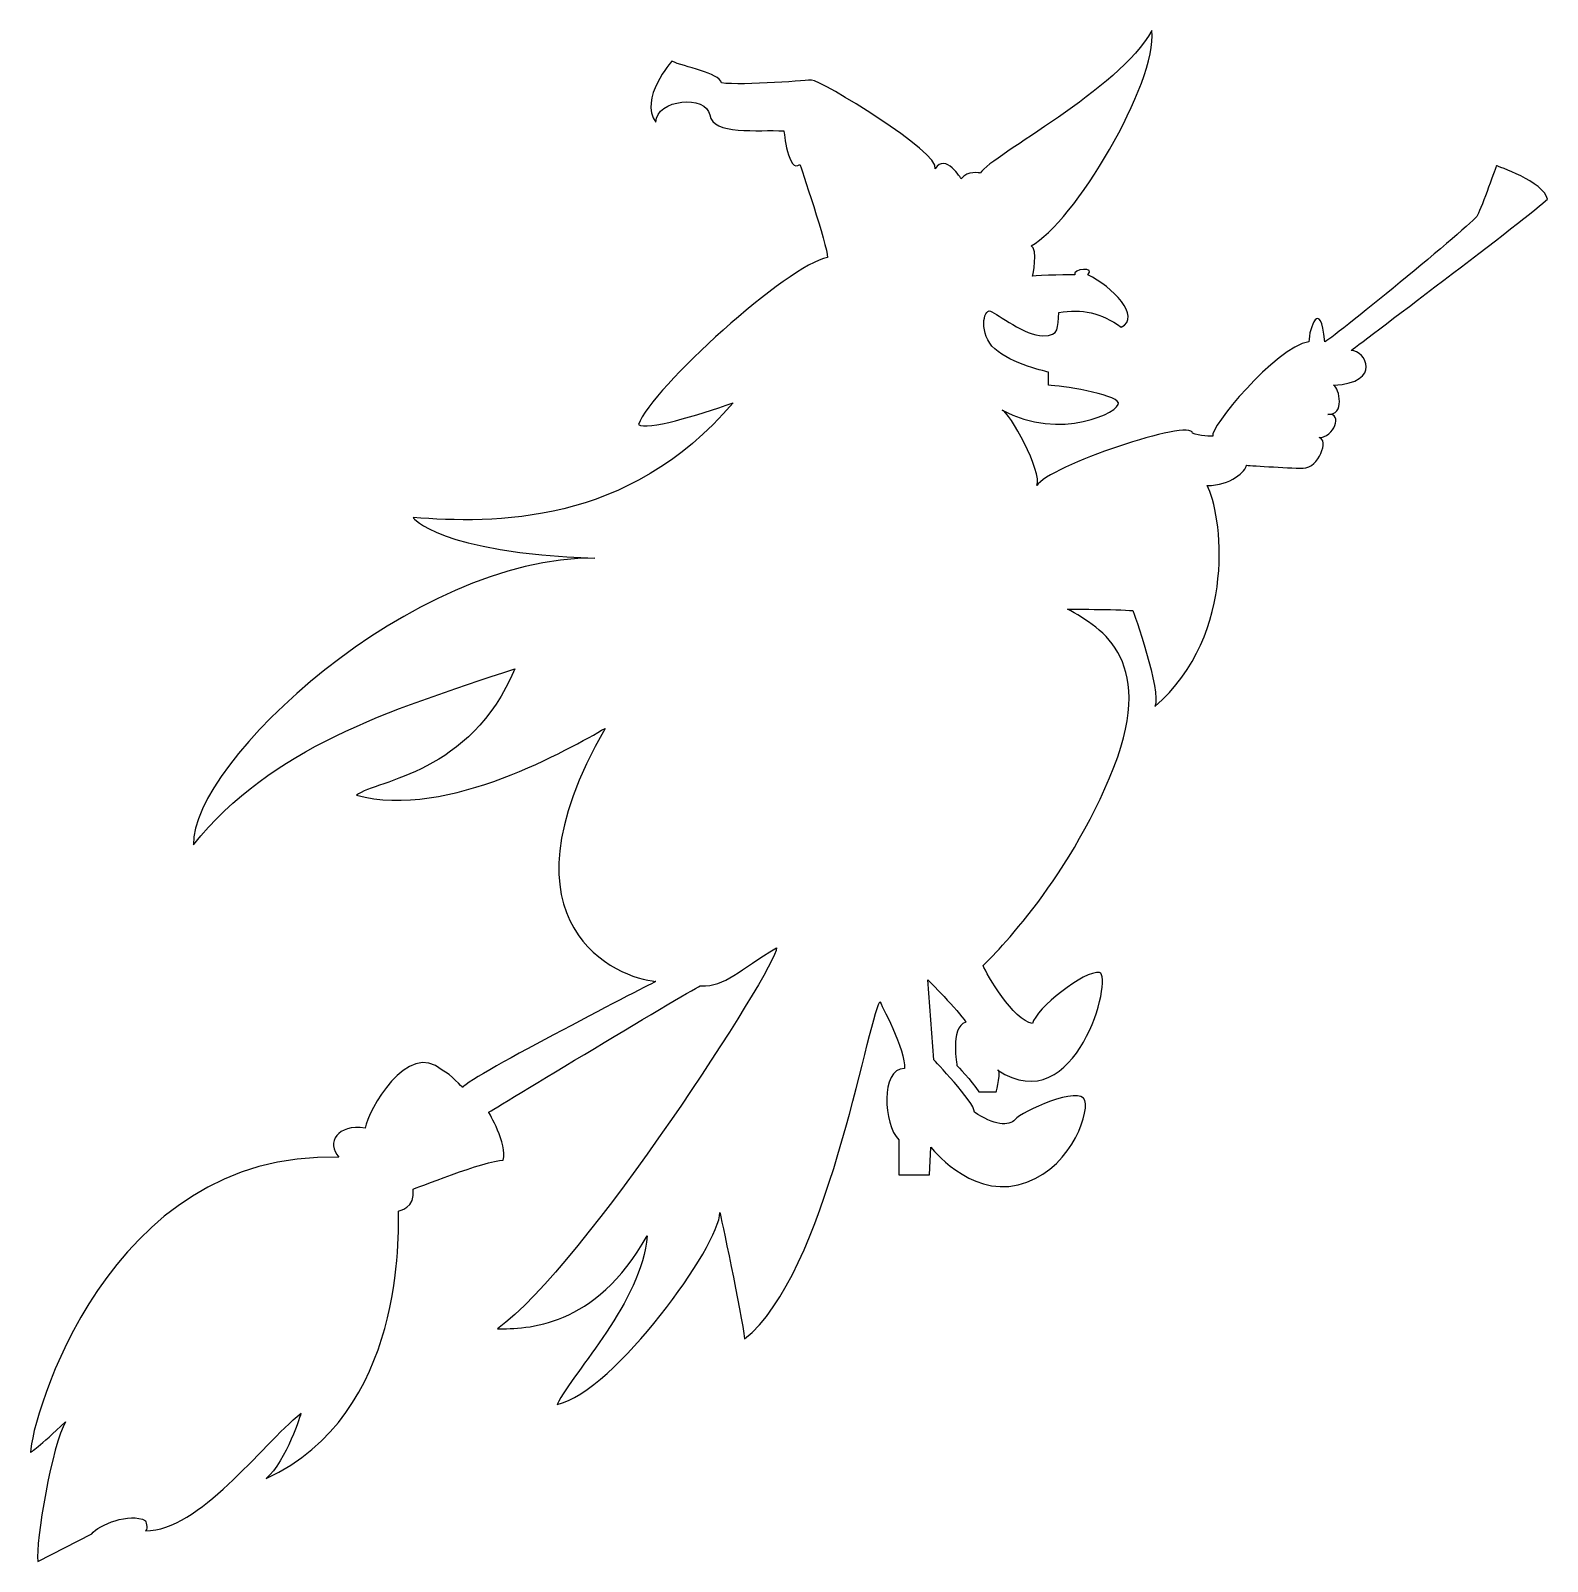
# Model space of a CAD drawing. Header units: centimetres. Extents: x -8.8 to 8.8, y -8.9 to 8.9.
import ezdxf

# ---------------------------------------------------------------- set-up
doc = ezdxf.new("R2010")
doc.units = ezdxf.units.CM
doc.header["$MEASUREMENT"] = 0
doc.layers.add('Camada 1', color=7, linetype='Continuous')

msp = doc.modelspace()

# ---------------------------------------------------------------- linework, layer by layer
at = {"layer": 'Camada 1'}
msp.add_open_spline([(-4.55311, -4.84146), (-4.55311, -5.07882), (-4.46828, -7.21538), (-6.09621, -7.96153), (-6.09621, -7.96153), (-5.8588, -7.75804), (-5.68928, -7.19847), (-5.68928, -7.19847), (-5.68928, -7.19847), (-6.16405, -7.58849), (-6.87631, -8.572), (-7.50369, -8.572), (-7.50369, -8.572), (-7.46977, -8.53805), (-7.50369, -8.45331), (-7.50369, -8.45331), (-7.50369, -8.45331), (-7.69022, -8.35152), (-8.04627, -8.50411), (-8.13107, -8.6059), (-8.13107, -8.6059), (-8.13107, -8.6059), (-8.75848, -8.92816), (-8.75848, -8.92816), (-8.75848, -8.92816), (-8.7924, -8.70768), (-8.58891, -7.55455), (-8.4363, -7.30023), (-8.4363, -7.30023), (-8.74154, -7.5885), (-8.84327, -7.65634), (-8.84327, -7.65634), (-8.84327, -7.65634), (-8.84327, -7.30021), (-7.96149, -4.12918), (-5.24835, -4.214), (-5.24835, -4.214), (-5.40096, -4.04448), (-5.26528, -3.824), (-4.9431, -3.87486), (-4.9431, -3.87486), (-4.90918, -3.6714), (-4.45137, -2.84058), (-4.04439, -3.19663), (-4.04439, -3.19663), (-3.94263, -3.24748), (-3.80698, -3.40004), (-3.80698, -3.40004), (-3.80698, -3.40004), (-3.70522, -3.26444), (-1.55165, -2.16219), (-1.55165, -2.16219), (-1.55165, -2.16219), (-1.99255, -2.12832), (-3.46782, -1.51766), (-2.14516, 0.7885), (-2.14516, 0.7885), (-2.53518, 0.56802), (-3.97653, -0.27989), (-5.04483, 0.0084), (-5.04483, 0.0084), (-4.79049, 0.19498), (-3.72218, 0.24586), (-3.1965, 1.48372), (-3.1965, 1.48372), (-4.68875, 0.99194), (-6.02831, 0.56805), (-6.94403, -0.5681), (-6.94403, -0.5681), (-6.97795, 0.38154), (-4.38355, 2.80642), (-2.26387, 2.7725), (-2.26387, 2.7725), (-4.09524, 2.84034), (-4.3835, 3.24732), (-4.3835, 3.24732), (-4.3835, 3.24732), (-3.45087, 3.17951), (-1.87379, 3.14567), (-0.6529, 4.58701), (-0.6529, 4.58701), (-1.07687, 4.4344), (-1.6534, 4.26483), (-1.75515, 4.33267), (-1.75515, 4.33267), (-1.60254, 4.75659), (-0.00856, 6.19801), (0.44928, 6.28281), (0.44928, 6.28281), (0.44928, 6.41846), (0.1271, 7.36808), (0.1271, 7.36808), (0.1271, 7.36808), (-0.00855, 7.24939), (-0.05946, 7.75808), (-0.05946, 7.75808), (-0.05946, 7.75808), (-0.36466, 7.77507), (-0.89033, 7.7072), (-0.92425, 7.94461), (-0.92425, 7.94461), (-0.95817, 8.18202), (-1.55166, 8.13117), (-1.55166, 7.85984), (-1.55166, 7.85984), (-1.75515, 8.13117), (-1.36516, 8.57202), (-1.36516, 8.57202), (-1.36516, 8.57202), (-1.22951, 8.50421), (-0.80554, 8.43637), (-0.78858, 8.31768), (-0.78858, 8.31768), (-0.53424, 8.28376), (0.26277, 8.3516), (0.26277, 8.3516), (0.26277, 8.3516), (0.36448, 8.3516), (1.77195, 7.5038), (1.70414, 7.31724), (1.70414, 7.31724), (1.82281, 7.50374), (2.00934, 7.19852), (2.00934, 7.19852), (2.00934, 7.19852), (2.07723, 7.30025), (2.22979, 7.26633), (2.22979, 7.26633), (2.22979, 7.26633), (2.38238, 7.48675), (3.84079, 8.23291), (4.23078, 8.92815), (4.23078, 8.92815), (4.29859, 8.3177), (3.31511, 6.67289), (2.8233, 6.41852), (2.8233, 6.41852), (2.90813, 6.3846), (2.84021, 6.06239), (2.84021, 6.06239), (2.84021, 6.06239), (2.90813, 6.07938), (3.33202, 6.07938), (3.33202, 6.07938), (3.33202, 6.07938), (3.29815, 6.14722), (3.58644, 6.18114), (3.48466, 6.07938), (3.48466, 6.07938), (3.77295, 5.94373), (4.11204, 5.5876), (3.87468, 5.46891), (3.87468, 5.46891), (3.6373, 5.63848), (3.41682, 5.68936), (3.14549, 5.63848), (3.14549, 5.63848), (3.1285, 5.46891), (3.16248, 5.36718), (2.95899, 5.36718), (2.95899, 5.36718), (2.7555, 5.36718), (2.43324, 5.62152), (2.34852, 5.65544), (2.34852, 5.65544), (2.26377, 5.68936), (2.21292, 5.38416), (2.39945, 5.21459), (2.39945, 5.21459), (2.58598, 5.04502), (3.02683, 4.94326), (3.02683, 4.94326), (3.02683, 4.94326), (3.02683, 4.94326), (3.02683, 4.79065), (3.02683, 4.79065), (3.02683, 4.79065), (3.16248, 4.79065), (3.80693, 4.68889), (3.84082, 4.58716), (3.84082, 4.58716), (3.87469, 4.48543), (3.1624, 4.12927), (2.4842, 4.50236), (2.4842, 4.50236), (2.569, 4.48543), (2.95902, 3.77319), (2.89121, 3.62058), (2.89121, 3.62058), (3.00988, 3.84103), (4.70556, 4.41761), (4.70556, 4.23105), (4.70556, 4.23105), (4.7734, 4.19713), (4.94302, 4.19713), (4.94302, 4.19713), (4.94302, 4.19713), (4.89217, 4.2819), (5.67221, 5.23149), (6.06221, 5.29933), (6.06221, 5.29933), (6.06221, 5.45197), (6.19786, 5.825), (6.24874, 5.29933), (6.24874, 5.29933), (6.26573, 5.2824), (7.97853, 6.67299), (8.02941, 6.77473), (8.02941, 6.77473), (8.08026, 6.87644), (8.24986, 7.35126), (8.24986, 7.35126), (8.24986, 7.35126), (8.24986, 7.35126), (8.80948, 7.16476), (8.84337, 6.96124), (8.84337, 6.96124), (8.67377, 6.79167), (6.55417, 5.19769), (6.55417, 5.19769), (6.55417, 5.19769), (6.72369, 5.19769), (6.92721, 4.82465), (6.35068, 4.79073), (6.35068, 4.79073), (6.41849, 4.75681), (6.48633, 4.4346), (6.28287, 4.45159), (6.28287, 4.45159), (6.46937, 4.46858), (6.35063, 4.18026), (6.18106, 4.18026), (6.18106, 4.18026), (6.29983, 4.16333), (6.18106, 3.82416), (5.99456, 3.82416), (5.99456, 3.82416), (5.80803, 3.82416), (5.33323, 3.85808), (5.33323, 3.85808), (5.33323, 3.85808), (5.33323, 3.79024), (5.1467, 3.62067), (4.87537, 3.62067), (4.87537, 3.62067), (5.04499, 3.31534), (5.24841, 1.89096), (4.2649, 1.0431), (4.2649, 1.0431), (4.3497, 1.21265), (4.01056, 2.16229), (4.01056, 2.16229), (4.01056, 2.16229), (3.82406, 2.17928), (3.24753, 2.17928), (3.24753, 2.17928), (3.24753, 2.17928), (3.65451, 1.9588), (4.31576, 1.56873), (3.73923, 0.21218), (3.73923, 0.21218), (3.1627, -1.14437), (2.26402, -1.9754), (2.26402, -1.9754), (2.26402, -1.9754), (2.29797, -2.07711), (2.62007, -2.61969), (2.84052, -2.65363), (2.84052, -2.65363), (2.87449, -2.48411), (3.45091, -2.02617), (3.62054, -2.06012), (3.62054, -2.06012), (3.79017, -2.09407), (3.34921, -3.80677), (2.43354, -3.19627), (2.43354, -3.19627), (2.48447, -3.17928), (2.41655, -3.45061), (2.41655, -3.45061), (2.41655, -3.45061), (2.41655, -3.45061), (2.21311, -3.45063), (2.21311, -3.45063), (2.21311, -3.45063), (2.12831, -3.31495), (1.95871, -3.14543), (1.95871, -3.14543), (1.95871, -3.14543), (1.95871, -3.14543), (1.87396, -2.70455), (2.0605, -2.63672), (2.0605, -2.63672), (1.9757, -2.50107), (1.61962, -2.14491), (1.61962, -2.14491), (1.61962, -2.14491), (1.61962, -2.14491), (1.68741, -3.07759), (1.68741, -3.07759), (1.68741, -3.07759), (1.68741, -3.07759), (2.16228, -3.56937), (2.16228, -3.68806), (2.16228, -3.68806), (2.38268, -3.8407), (2.56921, -3.85766), (2.63702, -3.77286), (2.63702, -3.77286), (2.70483, -3.68806), (3.40013, -3.36588), (3.45098, -3.55238), (3.45098, -3.55238), (3.50186, -3.73891), (3.24744, -4.40024), (2.67099, -4.53589), (2.67099, -4.53589), (2.09438, -4.67157), (1.65353, -4.09504), (1.65353, -4.09504), (1.65353, -4.09504), (1.65353, -4.09504), (1.63652, -4.41722), (1.63652, -4.41722), (1.63652, -4.41722), (1.63652, -4.41722), (1.2804, -4.41723), (1.2804, -4.41723), (1.2804, -4.41723), (1.2804, -4.41723), (1.2804, -4.01025), (1.2804, -4.01025), (1.2804, -4.01025), (1.10241, -3.83224), (1.05995, -3.17938), (1.34832, -3.17938), (1.34832, -3.17938), (1.36523, -2.97589), (1.06003, -2.39936), (1.06003, -2.39936), (1.06003, -2.39936), (0.90737, -2.6537), (0.43265, -5.58735), (-0.51699, -6.33348), (-0.51699, -6.33348), (-0.55091, -6.04519), (-0.80525, -4.85819), (-0.80525, -4.85819), (-0.80525, -4.85819), (-0.80525, -5.23131), (-2.0262, -6.94387), (-2.70448, -7.09654), (-2.70448, -7.09654), (-2.50099, -6.68964), (-1.72089, -5.90954), (-1.65311, -5.1295), (-1.65311, -5.1295), (-2.26358, -6.21482), (-3.06053, -6.21482), (-3.3997, -6.21482), (-3.3997, -6.21482), (-2.38227, -5.48565), (-0.14392, -1.99239), (-0.14392, -1.77199), (-0.14392, -1.77199), (-0.58482, -2.02633), (-0.73746, -2.22985), (-1.02572, -2.21294), (-1.02572, -2.21294), (-1.04265, -2.19603), (-3.50143, -3.68818), (-3.50143, -3.68818), (-3.50143, -3.68818), (-3.50143, -3.68818), (-3.28103, -4.0613), (-3.33188, -4.2478), (-3.33188, -4.2478), (-3.53532, -4.2478), (-4.38323, -4.58694), (-4.38323, -4.58694), (-4.38323, -4.58694), (-4.34943, -4.80741), (-4.55311, -4.84146), (-4.55311, -4.84146)], degree=3, knots=[0, 0, 0, 0, 0.01030928, 0.01030928, 0.01030928, 0.01030928, 0.02061856, 0.02061856, 0.02061856, 0.02061856, 0.03092784, 0.03092784, 0.03092784, 0.03092784, 0.04123711, 0.04123711, 0.04123711, 0.04123711, 0.05154639, 0.05154639, 0.05154639, 0.05154639, 0.06185567, 0.06185567, 0.06185567, 0.06185567, 0.07216495, 0.07216495, 0.07216495, 0.07216495, 0.08247423, 0.08247423, 0.08247423, 0.08247423, 0.09278351, 0.09278351, 0.09278351, 0.09278351, 0.10309278, 0.10309278, 0.10309278, 0.10309278, 0.11340206, 0.11340206, 0.11340206, 0.11340206, 0.12371134, 0.12371134, 0.12371134, 0.12371134, 0.13402062, 0.13402062, 0.13402062, 0.13402062, 0.1443299, 0.1443299, 0.1443299, 0.1443299, 0.15463918, 0.15463918, 0.15463918, 0.15463918, 0.16494845, 0.16494845, 0.16494845, 0.16494845, 0.17525773, 0.17525773, 0.17525773, 0.17525773, 0.18556701, 0.18556701, 0.18556701, 0.18556701, 0.19587629, 0.19587629, 0.19587629, 0.19587629, 0.20618557, 0.20618557, 0.20618557, 0.20618557, 0.21649485, 0.21649485, 0.21649485, 0.21649485, 0.22680412, 0.22680412, 0.22680412, 0.22680412, 0.2371134, 0.2371134, 0.2371134, 0.2371134, 0.24742268, 0.24742268, 0.24742268, 0.24742268, 0.25773196, 0.25773196, 0.25773196, 0.25773196, 0.26804124, 0.26804124, 0.26804124, 0.26804124, 0.27835052, 0.27835052, 0.27835052, 0.27835052, 0.28865979, 0.28865979, 0.28865979, 0.28865979, 0.29896907, 0.29896907, 0.29896907, 0.29896907, 0.30927835, 0.30927835, 0.30927835, 0.30927835, 0.31958763, 0.31958763, 0.31958763, 0.31958763, 0.32989691, 0.32989691, 0.32989691, 0.32989691, 0.34020619, 0.34020619, 0.34020619, 0.34020619, 0.35051546, 0.35051546, 0.35051546, 0.35051546, 0.36082474, 0.36082474, 0.36082474, 0.36082474, 0.37113402, 0.37113402, 0.37113402, 0.37113402, 0.3814433, 0.3814433, 0.3814433, 0.3814433, 0.39175258, 0.39175258, 0.39175258, 0.39175258, 0.40206186, 0.40206186, 0.40206186, 0.40206186, 0.41237113, 0.41237113, 0.41237113, 0.41237113, 0.42268041, 0.42268041, 0.42268041, 0.42268041, 0.43298969, 0.43298969, 0.43298969, 0.43298969, 0.44329897, 0.44329897, 0.44329897, 0.44329897, 0.45360825, 0.45360825, 0.45360825, 0.45360825, 0.46391753, 0.46391753, 0.46391753, 0.46391753, 0.4742268, 0.4742268, 0.4742268, 0.4742268, 0.48453608, 0.48453608, 0.48453608, 0.48453608, 0.49484536, 0.49484536, 0.49484536, 0.49484536, 0.50515464, 0.50515464, 0.50515464, 0.50515464, 0.51546392, 0.51546392, 0.51546392, 0.51546392, 0.5257732, 0.5257732, 0.5257732, 0.5257732, 0.53608247, 0.53608247, 0.53608247, 0.53608247, 0.54639175, 0.54639175, 0.54639175, 0.54639175, 0.55670103, 0.55670103, 0.55670103, 0.55670103, 0.56701031, 0.56701031, 0.56701031, 0.56701031, 0.57731959, 0.57731959, 0.57731959, 0.57731959, 0.58762887, 0.58762887, 0.58762887, 0.58762887, 0.59793814, 0.59793814, 0.59793814, 0.59793814, 0.60824742, 0.60824742, 0.60824742, 0.60824742, 0.6185567, 0.6185567, 0.6185567, 0.6185567, 0.62886598, 0.62886598, 0.62886598, 0.62886598, 0.63917526, 0.63917526, 0.63917526, 0.63917526, 0.64948454, 0.64948454, 0.64948454, 0.64948454, 0.65979381, 0.65979381, 0.65979381, 0.65979381, 0.67010309, 0.67010309, 0.67010309, 0.67010309, 0.68041237, 0.68041237, 0.68041237, 0.68041237, 0.69072165, 0.69072165, 0.69072165, 0.69072165, 0.70103093, 0.70103093, 0.70103093, 0.70103093, 0.71134021, 0.71134021, 0.71134021, 0.71134021, 0.72164948, 0.72164948, 0.72164948, 0.72164948, 0.73195876, 0.73195876, 0.73195876, 0.73195876, 0.74226804, 0.74226804, 0.74226804, 0.74226804, 0.75257732, 0.75257732, 0.75257732, 0.75257732, 0.7628866, 0.7628866, 0.7628866, 0.7628866, 0.77319588, 0.77319588, 0.77319588, 0.77319588, 0.78350515, 0.78350515, 0.78350515, 0.78350515, 0.79381443, 0.79381443, 0.79381443, 0.79381443, 0.80412371, 0.80412371, 0.80412371, 0.80412371, 0.81443299, 0.81443299, 0.81443299, 0.81443299, 0.82474227, 0.82474227, 0.82474227, 0.82474227, 0.83505155, 0.83505155, 0.83505155, 0.83505155, 0.84536082, 0.84536082, 0.84536082, 0.84536082, 0.8556701, 0.8556701, 0.8556701, 0.8556701, 0.86597938, 0.86597938, 0.86597938, 0.86597938, 0.87628866, 0.87628866, 0.87628866, 0.87628866, 0.88659794, 0.88659794, 0.88659794, 0.88659794, 0.89690722, 0.89690722, 0.89690722, 0.89690722, 0.90721649, 0.90721649, 0.90721649, 0.90721649, 0.91752577, 0.91752577, 0.91752577, 0.91752577, 0.92783505, 0.92783505, 0.92783505, 0.92783505, 0.93814433, 0.93814433, 0.93814433, 0.93814433, 0.94845361, 0.94845361, 0.94845361, 0.94845361, 0.95876289, 0.95876289, 0.95876289, 0.95876289, 0.96907216, 0.96907216, 0.96907216, 0.96907216, 0.97938144, 0.97938144, 0.97938144, 0.97938144, 1, 1, 1, 1], dxfattribs=at)

doc.saveas('drawing.dxf')
